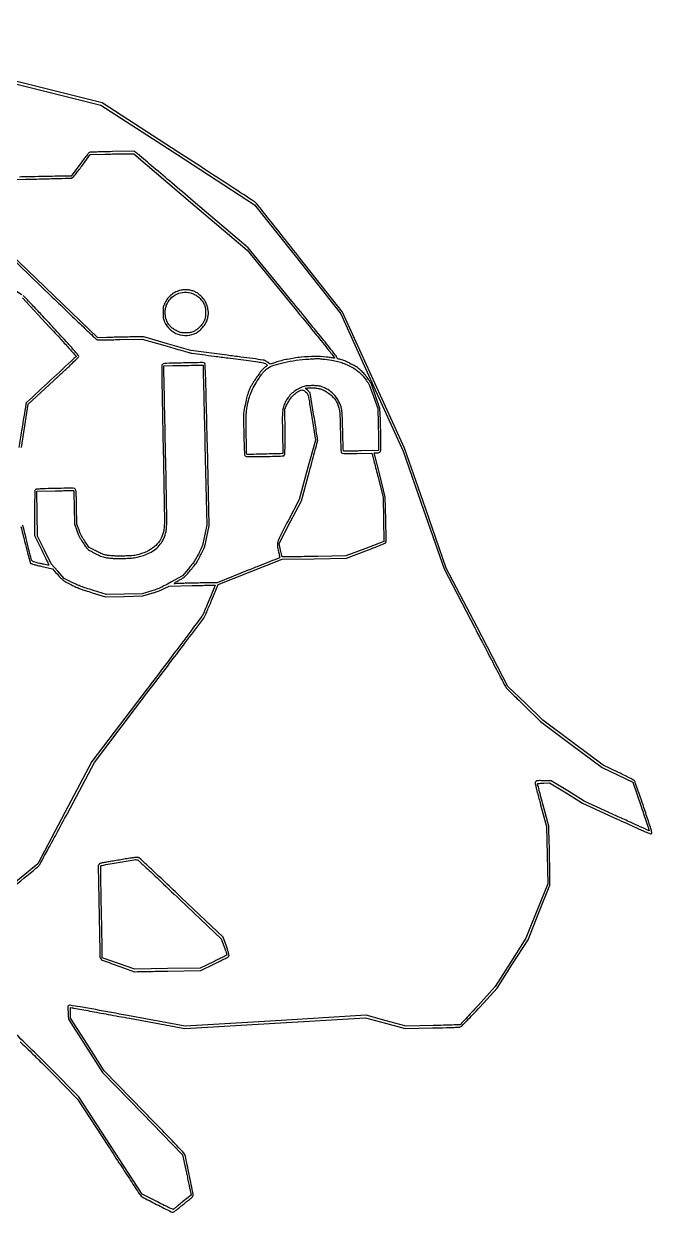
# Model space of a CAD drawing. Extents: x 184 to 3160, y 146 to 2302.
# Drawn here: x 2038 to 3160, y 146 to 2302 of the extents above; entities that cross this region are included whole.
import ezdxf

# ---------------------------------------------------------------- set-up
doc = ezdxf.new("R2010")
doc.units = 0

msp = doc.modelspace()

# ---------------------------------------------------------------- linework, layer by layer
for points in [[(1037.902493, 2115.890229, -0.000001), (1068.935346, 2117.76807, -0.00053)], [(1941.314923, 2215.584842), (2175.5, 2157.191741), (2312.923094, 2068.070227), (2450.346189, 1978.948713), (2527.288326, 1881.341649), (2604.230464, 1783.734585), (2659.97993, 1661.117292), (2715.729397, 1538.5), (2752.448682, 1433), (2789.167966, 1327.5), (2843.727346, 1222.5, 0.000226), (2864.74225, 1182.101245, 0.000365), (2882.659702, 1147.75625, 0.000046), (2898.653445, 1117.160065, 0.028947), (2899.647725, 1115.5, 0.047363), (2900.814559, 1114.092474, 0.000538), (2909.493587, 1105.456847, 0.001653), (2919.56392, 1095.524309, 0.001077), (2931.254362, 1084.119055), (2961.5, 1054.73811), (3016.427713, 1013.619055), (3071.355425, 972.5), (3098.876152, 959.444167), (3126.396879, 946.388334), (3141.137339, 902.9664, -0.000549), (3146.774186, 886.301456, -0.000912), (3151.485528, 872.237398, -0.000037), (3155.713787, 859.535373, -0.283949), (3155.665846, 859.332513, -0.312435), (3155.467142, 859.296407, -0.00002), (3138.485426, 867.001367, -0.000687), (3119.723136, 875.54623, -0.000413), (3097.476946, 885.736887), (3039.5, 912.353214), (3010, 930.553276), (2980.5, 948.753338), (2967, 948.911076, 0.003065), (2958.724385, 948.957031, 0.03177), (2955.325366, 948.738871, 0.087792), (2953.460875, 948.156498, 0.135545), (2952.229989, 947.015932, 0.183061), (2951.792731, 944.765465, 0.013181), (2953.054538, 938.429208, 0.009213), (2955.650595, 927.882786, 0.001254), (2961.542573, 905.936755), (2972.125169, 866.91046), (2973.136336, 815.70523), (2974.147503, 764.5), (2954.752287, 715.888927), (2935.357072, 667.277854), (2907.928536, 624.007377), (2880.5, 580.736899), (2849.621509, 547.11845, 0.000031), (2837.738023, 534.178874, 0.000051), (2827.628437, 523.167225, 0.000006), (2818.621934, 513.35484, 0.003936), (2818.112762, 512.791253, -0.204189), (2817.480036, 512.49252, -0.000268), (2803.536161, 511.96614, -0.002207), (2787.865049, 511.452252, -0.001351), (2769.375333, 510.977621), (2721.268161, 509.872737), (2685.603106, 519.604747), (2649.938051, 529.336758), (2488.074999, 519.673906), (2326.211947, 510.011054), (2223.100378, 529.010506, 0.000469), (2166.158863, 539.447431, 0.003301), (2138.406226, 544.318321, 0.001987), (2120.517713, 547.263298, 0.178275), (2117.925686, 546.75498, 0.074257), (2116.861968, 545.868553, 0.123553), (2116.324188, 544.840499, 0.073134), (2116.185696, 543.307441, 0.013819), (2116.420813, 540.5, -0.008302), (2116.646587, 538.12017, -0.003932), (2116.862504, 535.045919, -0.003896), (2117.038069, 531.825506, -0.005502), (2117.140518, 528.954192), (2117.301973, 522.408384), (2147.901944, 474.717595), (2178.501915, 427.026806), (2250.000958, 353.451493), (2321.5, 279.876181), (2326.721044, 255.188091, 0.000052), (2328.896174, 244.908136, 0.000049), (2331.114222, 234.435847, 0.000049), (2333.079588, 225.165571, 0.000173), (2334.344863, 219.210537), (2336.747637, 207.921074), (2321.623819, 195.647994, -0.001108), (2315.726497, 190.883921, -0.001637), (2310.52905, 186.732187, -0.000735), (2306.077124, 183.210444, -0.031944), (2305.092095, 182.530849, -0.241916), (2303.777004, 182.444781, -0.004692), (2297.384304, 185.289941, -0.008283), (2288.837446, 189.362722, -0.002818), (2276.553942, 195.554357), (2249.423694, 209.421931), (2192.743508, 296.460965), (2136.063322, 383.5), (2085.781661, 434.151958, 0.003131), (2052.508886, 467.252561, 0.003641), (2020.444345, 498.298535, 0.002293)], [(2031.157685, 482.112944, -0.002069), (2051.327995, 462.522307, -0.002049), (2072.395476, 441.72037, -0.002827), (2091.127217, 422.860424), (2133.754435, 379.453251), (2189.127217, 294.446201, 0.000133), (2210.463162, 261.710801, 0.000214), (2228.67487, 233.811225, 0.000032), (2244.851953, 209.055253, 0.013889), (2246, 207.40086, 0.114564), (2249.28722, 204.585443, 0.00132), (2274.998562, 191.282484, 0.001023), (2301.128814, 177.917632, 0.155348), (2304.396394, 177.381915, 0.132213), (2307.080997, 178.544353, 0.001498), (2322.522621, 190.892185, 0.001905), (2337.643707, 203.153349, 0.098885), (2340.025848, 206.048298, 0.174161), (2340.4564, 208.96549, 0.000618), (2333.392313, 243.89142, 0.000561), (2326.220397, 278.92502, 0.197449), (2324.746925, 281.111803, -0.063733), (2324.412062, 281.402714, -0.063989), (2324.161783, 281.768214, -0.070103), (2324.029991, 282.149691, -0.117162), (2324.043703, 282.487264, 0.265527), (2323.907271, 283.032436, 0.000051), (2303.227596, 304.599557, 0.001041), (2280.233034, 328.476373, 0.000628), (2252.879113, 356.690788), (2181.5, 430.130656), (2151.25, 477.304548), (2121, 524.478441), (2121, 533.870063), (2121, 543.261685), (2124.25, 542.726307, -0.004586), (2126.80363, 542.28155, -0.000018), (2155.589173, 536.994534, -0.000093), (2188.236787, 530.990706, -0.000058), (2226.372717, 523.965695), (2325.245434, 505.74046), (2486.960972, 515.402168), (2648.676509, 525.063876), (2684.088255, 515.424043), (2719.5, 505.784209), (2768.047009, 506.740248, 0.001133), (2793.002869, 507.288288, 0.005445), (2807.213072, 507.787453, 0.005425), (2816.498375, 508.315914, 0.104214), (2819.266746, 509.098143, 0.079751), (2821.055011, 510.435778, 0.001169), (2830.236673, 519.960345, 0.003165), (2840.815241, 531.126063, 0.00208), (2852.857984, 544.107287), (2883.776494, 577.714573), (2911.385696, 621.107287), (2938.994898, 664.5), (2958.497449, 713.250958), (2978, 762.001916), (2977.909814, 783.750958, 0.002041), (2977.823319, 794.263228, 0.00089), (2977.62671, 808.217469, 0.000881), (2977.365365, 823.04028, 0.001175), (2977.072702, 836.5), (2976.325777, 867.5), (2966.01076, 905.264538, -0.001572), (2962.094314, 919.782502, -0.002583), (2958.882901, 932.092865, -0.00031), (2956.090772, 943.055287, -0.264463), (2956.230627, 943.56396, -0.169459), (2956.707132, 943.793944, -0.00285), (2959.653767, 944.11414, -0.006965), (2963.120708, 944.422155, -0.004531), (2967.132755, 944.685799), (2977.5, 945.272754), (3007, 927.02487), (3036.5, 908.776985), (3097.394701, 880.818908, 0.000724), (3132.92739, 864.567347, 0.006658), (3148.451342, 857.742478, 0.007135), (3157.776316, 853.94624, 0.297799), (3159.798481, 854.369909, 0.261192), (3160.347875, 856.321355, 0.012406), (3158.525353, 863.135308, 0.008824), (3154.881161, 874.758982, 0.000975), (3146.022368, 901.189494, 0.001029), (3140.074632, 918.701546, 0.001598), (3134.864924, 933.779982, 0.000455), (3130.277444, 946.882936, 0.053308), (3129.503892, 948.508317, 0.131959), (3128.222548, 949.720525, 0.003197), (3120.957898, 953.584981, 0.006408), (3111.967421, 958.148142, 0.00355), (3100.885304, 963.498102), (3073.5, 976.479569), (3019.5, 1016.840827), (2965.5, 1057.202085), (2934.266527, 1087.351042), (2903.033054, 1117.5), (2847.946918, 1223.360518), (2792.860782, 1329.221036), (2755.471881, 1436.360518), (2718.082981, 1543.5), (2662.720163, 1665.092333), (2607.357345, 1786.684665), (2531.039918, 1883.592333, 0.000519), (2501.595034, 1920.901646, 0.000831), (2476.373682, 1952.682558, 0.000139), (2453.99158, 1980.773704, 0.048886), (2452.111245, 1982.709992, 0.031119), (2449.919369, 1984.342436, 0.000052), (2410.3223, 2010.162158, 0.000405), (2365.838232, 2039.110527, 0.000251), (2313.517862, 2073.060782), (2177.535725, 2161.201579), (1943.517862, 2219.637642)], [(1872.790949, 639.634173, 0.00001), (1965.794049, 715.592621, 0.000127), (2054.398421, 787.999149, 0.018704), (2064.357358, 796.783148, 0.077329), (2066.311418, 799.320525, 0.000495), (2080.013063, 824.347211, 0.001896), (2096.048307, 853.971665, 0.001029), (2115.545121, 890.5), (2163.875526, 981.5), (2261.45255, 1110.042398, 0.000358), (2298.994385, 1159.571494, 0.000576), (2330.913487, 1201.846356, 0.000085), (2359.205888, 1239.421152, 0.038323), (2360.892258, 1242.060161, 0.020891), (2362.062813, 1244.481968, 0.001084), (2365.486844, 1252.44067, 0.001717), (2369.506021, 1261.928758, 0.001246), (2373.917718, 1272.517763), (2385.080495, 1299.5), (2442.290247, 1322.183903), (2499.5, 1344.867806), (2557, 1345.91904), (2614.5, 1346.970274), (2648.849061, 1360.012769, 0.001826), (2662.104482, 1365.101376, 0.002855), (2673.471717, 1369.587663, 0.000792), (2683.334988, 1373.563766, 0.100491), (2684.436017, 1374.29316, 0.191669), (2685.097509, 1375.829161, 0.004826), (2685.238726, 1383.563214, 0.006326), (2685.191624, 1395.203979, 0.001281), (2684.793718, 1415.862201), (2683.913524, 1456.193347), (2674.088336, 1495.596673), (2664.263148, 1535), (2668.703003, 1535, 0.080494), (2672.962759, 1535.690238, 0.232357), (2675.035083, 1537.731686, 0.080013), (2675.843875, 1542.263616, 0.005189), (2675.931628, 1555.678571, 0.002794), (2675.85344, 1563.974172, 0.001466), (2675.668279, 1574.290582, 0.001458), (2675.416674, 1584.862105, 0.002241), (2675.131133, 1594.012773), (2674.39901, 1614.525546), (2666.51462, 1637.425533, 0.003014), (2661.725047, 1651.068979, 0.018839), (2658.972316, 1657.934717, 0.032822), (2656.406349, 1662.808508, 0.023384), (2652.936854, 1667.91276, 0.01454), (2646.654084, 1675.797116, 0.024285), (2640.870011, 1682.000121, 0.028556), (2635.326891, 1686.809842, 0.038753), (2629.786664, 1690.440514, 0.005571), (2627.165106, 1691.84389, 0.008395), (2624.847131, 1693.002659, 0.004101), (2622.869009, 1693.930493, 0.164065), (2622.398468, 1693.980152, -0.119817), (2622.095226, 1693.985736, -0.0624), (2621.74213, 1694.127402, -0.05659), (2621.395967, 1694.374137, -0.055678), (2621.111803, 1694.693432, 0.133691), (2619.379918, 1696.119857, 0.007464), (2612.911657, 1698.917703, 0.011689), (2606.428255, 1701.431953, 0.047336), (2602.328732, 1702.487316, -0.028273), (2599.955449, 1703.002832, -0.102389), (2598.588028, 1703.705177, -0.101082), (2597.602299, 1704.897667, -0.027174), (2596.561856, 1707.137011, 0.073582), (2594.791139, 1710.176471, 0.000397), (2573.493954, 1736.772737, 0.001651), (2548.271963, 1768.007194, 0.000888), (2516.975033, 1806.36454), (2438.983818, 1901.604251), (2340.421446, 1985.552126, 0.000279), (2302.374094, 2017.921361, 0.000441), (2269.730907, 2045.611984, 0.000092), (2240.976638, 2069.951041, 0.020559), (2238.179537, 2072.12697), (2234.5, 2074.75394), (2196, 2073.896757, 0.001114), (2181.090836, 2073.53158, 0.001712), (2168.185963, 2073.142506, 0.000552), (2157.012653, 2072.755004, 0.049699), (2155.377745, 2072.532797, 0.159632), (2153.958188, 2071.660514, 0.005542), (2149.766344, 2066.603487, 0.00877), (2144.535423, 2059.912022, 0.00402), (2137.938431, 2051.01301), (2122.621372, 2030), (2111.560686, 2029.994743, 0.004253), (2104.203607, 2029.928668, 0.00028), (2083.001546, 2029.545982, 0.000406), (2057.72944, 2029.055112, 0.000303), (2029.870108, 2028.474429)], [(1957.454694, 2022.751488), (2040.477347, 2024.453979, 0.000939), (2073.710771, 2025.197892, 0.001822), (2100.25619, 2025.938755, 0.000158), (2123.26765, 2026.672176, 0.30709), (2123.83541, 2027.084465, -0.100626), (2124.027123, 2027.398987, -0.120619), (2124.315891, 2027.589311, -0.121617), (2124.658001, 2027.62385, -0.103403), (2125.000087, 2027.499946, 0.378891), (2125.560987, 2027.596679, 0.001373), (2130.077058, 2033.262935, 0.005842), (2135.196727, 2039.880222, 0.003522), (2141.11889, 2047.838335), (2156.408426, 2068.689238), (2182.454213, 2069.342572, -0.001192), (2193.37941, 2069.590556, -0.001081), (2204.6678, 2069.795442, -0.001082), (2214.771499, 2069.935112, -0.003475), (2221.5, 2069.966808), (2234.5, 2069.937711), (2335.698901, 1983.718855), (2436.897803, 1897.5), (2514.341709, 1802.875412, -0.000576), (2558.046997, 1749.348463, -0.003606), (2580.17295, 1721.782825, -0.004285), (2593.066084, 1705.190202, -0.832246), (2592.282492, 1704.325411, 0.096177), (2591.548256, 1704.603298, 0.002173), (2587.827601, 1705.225519, 0.004807), (2583.445899, 1705.895557, 0.003225), (2578.425358, 1706.580942, 0.037317), (2558.060834, 1707.694512, 0.021519), (2533.544834, 1706.147875, 0.021326), (2508.723252, 1702.429974, 0.031148), (2487.33, 1696.885285), (2478.160001, 1693.888377), (2473.33, 1697.194188, 0.007803), (2471.370791, 1698.49071, 0.009237), (2469.478188, 1699.652421, 0.008246), (2467.851409, 1700.574267, 0.056505), (2467, 1700.920435, 0.035423), (2465.786607, 1701.169512, 0.000076), (2446.99375, 1703.654957, 0.000523), (2425.835221, 1706.427507, 0.000325), (2401, 1709.639047), (2336.5, 1717.937223), (2294.5, 1730.364454), (2252.5, 1742.791684), (2227, 1742.399287, 0.001053), (2216.089108, 1742.208395, 0.000854), (2204.388187, 1741.959022, 0.000863), (2193.601077, 1741.69206, 0.00224), (2185.832127, 1741.451538), (2170.164254, 1740.896186), (2091.575883, 1816.736606), (2012.987511, 1892.577027)], [(2034.086355, 1818.069779, 0.000082), (1997.073406, 1839.647625, 0.000483)], [(2010.914866, 1888.515541), (2088.617561, 1813.50777, 0.000832), (2118.565423, 1784.694724, 0.001348), (2144.140301, 1760.302783, 0.000178), (2166.961039, 1738.670172, 0.104089), (2168.516718, 1737.71447, 0.085766), (2170.230862, 1737.416083, 0.001023), (2181.639783, 1737.425341, 0.003044), (2194.849666, 1737.543493, 0.00198), (2210.10659, 1737.833286), (2249.5, 1738.737633), (2290.034385, 1726.937507, 0.000478), (2305.888542, 1722.338566, 0.000681), (2319.973568, 1718.288189, 0.000371), (2331.896595, 1714.886684, 0.010288), (2335.034385, 1714.063411, 0.025359), (2338.385536, 1713.43521, 0.00044), (2356.761757, 1710.963206, 0.001114), (2378.175081, 1708.150375, 0.000742), (2402.729044, 1705.01765, -0.000716), (2439.466507, 1700.33239, -0.006009), (2456.028071, 1697.993438, -0.010029), (2465.629289, 1696.321835, -0.095895), (2469.466666, 1694.77293, -0.012135), (2470.811803, 1693.854429, -0.017632), (2471.948234, 1692.974916, -0.013315), (2472.826202, 1692.204058, -0.203954), (2472.987621, 1691.843805, -0.217019), (2472.821074, 1691.459086, -0.0072), (2471.53729, 1690.332128, -0.012515), (2469.935548, 1689.034184, -0.008249), (2468.03294, 1687.619133, 0.043173), (2465.120278, 1685.119259, 0.024242), (2462.019562, 1681.631696, 0.017013), (2458.283199, 1676.657649, 0.005974), (2453.251313, 1669.275328, 0.002826), (2449.394738, 1663.397643, 0.003656), (2445.926245, 1657.959003, 0.002774), (2443.080165, 1653.367114, 0.032341), (2442.097068, 1651.5, 0.025938), (2438.761317, 1642.851593, 0.01755), (2435.828881, 1632.698197, 0.014531), (2433.130138, 1620.457747, 0.008012), (2430.508277, 1605.35801, 0.04159), (2430.389484, 1603.728374, 0.000516), (2430.508923, 1593.247649, 0.001521), (2430.696535, 1581.120703, 0.000995), (2430.983236, 1567.139152, 0.00139), (2431.471606, 1547.820025, 0.008183), (2431.921732, 1537.693193, 0.009344), (2432.425164, 1531.371833, 0.17352), (2433.268564, 1529.588579, 0.178962), (2435.060687, 1528.764017, 0.013136), (2440.560338, 1528.484503, 0.00924), (2449.781758, 1528.428898, 0.001289), (2468.871134, 1528.71579, 0.001435), (2486.83245, 1529.083593, 0.008379), (2496.27852, 1529.462588, 0.007062), (2502.294726, 1529.890348, 0.389501), (2503, 1530.658352, -0.070175), (2503.072321, 1531.171106, -0.085953), (2503.283272, 1531.605891, -0.100154), (2503.596594, 1531.89658, -0.137941), (2503.964329, 1532, 0.407794), (2504.409059, 1532.435066, 0.000891), (2504.617471, 1542.758772, 0.004185), (2504.745346, 1555.504162, 0.001731), (2504.714329, 1572.75), (2504.5, 1613.5), (2507.370079, 1620.284318, -0.046545), (2511.870745, 1628.656805, -0.039938), (2518.054141, 1636.524539, -0.0414), (2525.080407, 1642.967429, -0.066764), (2532.090664, 1647.037554, -0.080304), (2534.549526, 1647.6196, -0.105682), (2536.826565, 1647.302405, -0.071616), (2539.392646, 1645.927154, -0.020483), (2542.923416, 1643.095655, -0.117917), (2544.910163, 1640.307772, -0.042214), (2546.362407, 1635.61352, -0.013292), (2548.097581, 1626.545575, -0.000808), (2552.523453, 1599.271029), (2559.145382, 1558.042057), (2544.454315, 1504.771029), (2529.763248, 1451.5), (2509.965705, 1413.5, 0.001959), (2495.213886, 1384.912083, 0.043689), (2491.711285, 1376.271817, 0.10432), (2491.084772, 1369.323538, 0.027562), (2493.015765, 1358.278121, -0.004654), (2493.893684, 1354.331348, -0.007445), (2494.561612, 1350.943891, -0.002497), (2495.075415, 1348.034453, -0.260335), (2494.944787, 1347.664658, -0.085337), (2494.540141, 1347.415671, -0.000032), (2478.260754, 1340.889234, -0.000513), (2460.17146, 1333.660075, -0.000312), (2438.772674, 1325.149265), (2383.045348, 1303.025455), (2352.772674, 1302.493365, 0.00094), (2340.559264, 1302.255713, 0.001079), (2328.895723, 1301.98162, 0.00097), (2319.005736, 1301.708638, 0.006216), (2314, 1301.498445, -0.002383), (2308.475264, 1301.224022, -0.060873), (2306.977489, 1301.339173, -0.540558), (2306.78684, 1301.814647, -0.07273), (2307.683738, 1302.767808, -0.026815), (2308.987315, 1303.692508, -0.004813), (2311.52203, 1305.259608, -0.005183), (2314.531148, 1307.037864, -0.004664), (2317.683738, 1308.818093, 0.020887), (2322.30591, 1311.6297, 0.037972), (2325.785589, 1314.353607, 0.028137), (2329.435056, 1318.083786, 0.006892), (2335, 1324.631785, -0.000379), (2338.716679, 1329.122261, -0.000542), (2342.020542, 1333.09903, -0.000291), (2344.823043, 1336.460905, -0.008353), (2345.559292, 1337.313692, 0.053445), (2346.214655, 1338.227604, 0.001761), (2348.414589, 1342.144029, 0.003344), (2350.966601, 1346.797892, 0.002318), (2353.791937, 1352.091512, 0.007783), (2358.270215, 1360.906311, 0.03176), (2360.558626, 1366.457763, 0.026277), (2362.324665, 1372.718129, 0.00417), (2365.035337, 1385.186671), (2369.105386, 1404.690316), (2365.79154, 1549.17774, 0.000294), (2363.894895, 1629.805593, 0.002199), (2362.804466, 1668.047984, 0.000884), (2361.939964, 1692.970974, 0.19583), (2360.988847, 1695.082582, 0.196556), (2357.182887, 1696.570439, 0.00149), (2323.147648, 1695.941302, 0.001517), (2289.148874, 1695.108258, 0.191767), (2285.315295, 1693.458152, 0.199835), (2284.331484, 1691.071053, 0.001456), (2284.473265, 1669.121701, 0.002491), (2284.984419, 1633.513003, 0.000248), (2286.676584, 1548.198995, -0.000216), (2288.504893, 1456.320113, -0.002979), (2288.954107, 1423.064986, -0.006891), (2288.841396, 1404.982143, -0.04746), (2287.824326, 1396.166472, -0.066705), (2282.530487, 1381.339027, -0.082039), (2273.768809, 1369.567445, -0.074749), (2260.980434, 1360.475972, -0.045243), (2243.682621, 1353.599685, -0.020035), (2238.644217, 1352.324535, -0.023652), (2233.790574, 1351.538655, -0.016682), (2227.685876, 1351.050054, -0.004714), (2218.150921, 1350.69636, -0.006418), (2210.234569, 1350.579077, -0.007495), (2202.717411, 1350.676889, -0.008141), (2196.02034, 1350.97365, -0.015492), (2190.650921, 1351.466585, -0.013978), (2184.435272, 1352.409066, -0.036482), (2180.059876, 1353.532673, -0.029039), (2175.361731, 1355.422056, -0.006306), (2167.5, 1359.249201), (2154.5, 1365.781769), (2147.41816, 1376.140884, -0.012244), (2143.926987, 1381.526106, -0.016924), (2141.081459, 1386.532555, -0.0176), (2138.666927, 1391.559251, -0.01514), (2136.479152, 1397), (2132.621984, 1407.5), (2132.012861, 1438.11956, 0.001384), (2131.607762, 1455.995334, 0.011874), (2131.214729, 1463.981818, 0.023265), (2130.671567, 1468.507727, 0.156109), (2129.64786, 1470.494997, 0.165037), (2127.59248, 1471.508916, 0.025729), (2123.013927, 1471.874612, 0.011453), (2114.638013, 1471.919428, 0.001042), (2093.758476, 1471.509349, 0.001695), (2076.738896, 1471.081895, 0.007346), (2066.645777, 1470.64569, 0.00602), (2059.856089, 1470.170159, 0.177694), (2058.312484, 1469.455341, 0.185097), (2057.588993, 1467.832403, 0.005449), (2057.266268, 1460.225387, 0.006584), (2057.053815, 1448.638306, 0.001291), (2057, 1427.803723), (2057, 1387.464589), (2069.892102, 1360.982295, -0.001422), (2074.81182, 1350.802984, -0.002351), (2078.901237, 1342.176046, -0.000239), (2082.507497, 1334.465413, -0.305549), (2082.457694, 1334.148925, -0.259482), (2082.143916, 1334.047073, -0.000817), (2077.911481, 1334.885356, -0.004196), (2073.095804, 1335.889434, -0.002578), (2067.439729, 1337.148925, -0.004422), (2059.716208, 1338.982639, -0.022419), (2055.472705, 1340.234078, -0.039771), (2052.975959, 1341.322532, -0.171289), (2051.898872, 1342.5, -0.038895), (2051.357715, 1344.11209, -0.000169), (2046.900746, 1361.879652, -0.000823), (2041.877556, 1382.074078, -0.000519), (2036.076756, 1405.664774)], [(2035.295448, 1812.5), (2083.783012, 1760.14263, -0.001504), (2102.306662, 1740.019524, -0.002518), (2117.743658, 1722.976465, -0.000259), (2131.382251, 1707.749788, -0.456682), (2131.304802, 1707.14263, 0.040704), (2127.616602, 1704.229694, 0.000137), (2085.622636, 1665.098304, 0.000051), (2042.642799, 1625.017941, 0.113935), (2041.66371, 1623.566026, 0.051638), (2041.366658, 1622.463689, 0.000064), (2037.720917, 1599.85946, 0.000578), (2033.671018, 1574.54256, 0.000356), (2028.959788, 1544.734821)], [(2033.331449, 1544.505745), (2045.558852, 1622.181942), (2090.529426, 1663.695521, 0.001453), (2111.139891, 1682.832873, 0.004579), (2124.808812, 1695.835406, 0.002036), (2134.8564, 1705.649597, 0.166824), (2135.812921, 1707.568266, 0.212535), (2135.146655, 1709.825931, 0.003721), (2126.612914, 1719.689342, 0.005382), (2113.343288, 1734.473794, 0.000953), (2088.122726, 1761.867209, 0.001002), (2069.485701, 1781.951764, 0.001535), (2053.24827, 1799.273269, 0.000507), (2039.13976, 1814.201058, 0.043224), (2036.809805, 1816.270279, 0.027965)], [(2032.500202, 1403.451501, 0.001349), (2039.203433, 1376.586605, 0.003017), (2044.475798, 1356.215273, 0.000886), (2048.885244, 1339.710356, 0.127579), (2049.866491, 1337.983062, 0.121406), (2051.302402, 1337.085297, 0.007583), (2056.116808, 1335.585655, 0.009875), (2062.375107, 1333.873478, 0.005091), (2070.267772, 1331.9661), (2089.035543, 1327.632371), (2095.041546, 1320.874543, 0.00667), (2103.247323, 1311.885986, 0.03773), (2108.026901, 1307.503121, 0.041705), (2113.214079, 1304.07982, 0.009254), (2122.648757, 1299.150366, 0.011095), (2130.915974, 1295.250493, 0.014665), (2138.619641, 1292.090533, 0.012007), (2147.597074, 1288.956045, 0.004675), (2160.148757, 1285.038176), (2183.5, 1277.98827), (2217, 1278.596969), (2250.5, 1279.205669), (2265, 1283.62088, 0.009381), (2271.210591, 1285.640053, 0.007309), (2277.884375, 1288.058919, 0.007398), (2284.038302, 1290.49642, 0.017775), (2288.5, 1292.529014), (2297.5, 1297.021937), (2338.5, 1297.846166, -0.000201), (2354.23175, 1298.156081, -0.000334), (2367.500442, 1298.403251, -0.000009), (2379.51787, 1298.618862, -0.134096), (2379.650441, 1298.585197, -0.377846), (2379.705143, 1298.427038, -0.000017), (2372.51748, 1280.920074, -0.000761), (2365.612575, 1264.176094, -0.001057), (2359.37077, 1249.19492, -0.059308), (2355.969284, 1243.189679, -0.001332), (2336.261909, 1216.526508, -0.002046), (2307.335294, 1177.938297, -0.000468), (2258.114072, 1112.960309), (2159.5, 983.030776), (2111.043507, 891.765388), (2062.587014, 800.5), (1966.263606, 721.5)]]:
    msp.add_lwpolyline(points, format="xyb")
for points in [[(2318.5, 1825.967082, 0.06131), (2309.678739, 1823.01271, 0.055893), (2301.533405, 1817.936471, 0.055608), (2294.677228, 1811.152806, 0.059361), (2289.657294, 1803.164167, 0.017421), (2287.854712, 1798.989488, 0.048457), (2286.985419, 1795.919454, 0.038228), (2286.618325, 1792.35673, 0.007755), (2286.550007, 1786, 0.008074), (2286.675442, 1780.001943, 0.031743), (2287.046409, 1776.32395, 0.042643), (2287.818563, 1773.290079, 0.024189), (2289.235303, 1769.771877, 0.096005), (2299.205683, 1755.882891, 0.106378), (2313.318981, 1747.330622, 0.106253), (2329.714625, 1745.334874, 0.09558), (2346.173184, 1750.088352, 0.069904), (2352.738703, 1754.690085, 0.041679), (2359.159758, 1761.770809, 0.041978), (2364.214095, 1769.667351, 0.082363), (2366.562565, 1776.728061, -0.000834), (2366.769286, 1778.022073, -0.000431), (2367.031854, 1779.639388, -0.000429), (2367.304653, 1781.301642, -0.00065), (2367.54497, 1782.746451, 0.065991), (2367.688017, 1786.91149, 0.026092), (2366.832015, 1792.589453, 0.025695), (2365.281712, 1798.581315, 0.033523), (2363.226124, 1803.856321, 0.052446), (2359.999726, 1809.197514, 0.031462), (2355.15827, 1814.817693, 0.031589), (2349.720202, 1819.720037, 0.058764), (2344.675959, 1822.834135, 0.039199), (2338.365002, 1825.190391, 0.039984), (2331.805261, 1826.513611, 0.040097), (2325.136202, 1826.773633, 0.039902)], [(2339, 1820.264721, -0.054499), (2345.627866, 1817.036578, -0.048076), (2351.711288, 1812.33266, -0.047837), (2356.813026, 1806.526536, -0.052653), (2360.532199, 1800.032396, -0.036248), (2361.483901, 1797.362606, -0.032592), (2362.081223, 1794.486929, -0.024912), (2362.402119, 1790.924195, -0.010004), (2362.5, 1786.032396, -0.009538), (2362.396595, 1780.612299, -0.034045), (2362.02907, 1777.165112, -0.043096), (2361.248263, 1774.234894, -0.022932), (2359.811829, 1770.76421, -0.049969), (2356.546853, 1765.294157, -0.037463), (2351.956558, 1759.984579, -0.037595), (2346.649634, 1755.442641, -0.05179), (2341.236715, 1752.276646, -0.02277), (2337.88994, 1750.939047, -0.038517), (2334.971598, 1750.169912, -0.03292), (2331.667802, 1749.788694, -0.012215), (2326.986979, 1749.673368, -0.012325), (2322.006813, 1749.795136, -0.04034), (2318.743054, 1750.220941, -0.043126), (2315.705519, 1751.149149, -0.015631), (2311.574807, 1752.964298, -0.040361), (2305.706878, 1756.370699, -0.042105), (2300.551105, 1760.632944, -0.043288), (2296.309668, 1765.574473, -0.048366), (2293.158901, 1771, -0.062415), (2291.236507, 1777.110421, -0.038398), (2290.457164, 1784.622405, -0.038316), (2290.836002, 1792.196364, -0.060383), (2292.426743, 1798.5, -0.092111), (2300.008136, 1810.823595, -0.099933), (2311.323168, 1819.184477, -0.100766), (2324.915027, 1822.457547, -0.095238)], [(2576.541536, 1702.440534, -0.009479), (2591.246387, 1700.23868, -0.025991), (2601.490884, 1697.952543, -0.030873), (2610.403493, 1694.867281, -0.018925), (2620.5, 1690.202198, -0.018341), (2629.87485, 1684.990835, -0.041326), (2636.455565, 1680.226565, -0.039116), (2642.375772, 1674.282214, -0.014909), (2649.689744, 1665.151272, -0.02407), (2653.021071, 1660.254729, -0.031507), (2655.550075, 1655.470648, -0.018763), (2658.263027, 1648.790526, -0.003384), (2662.755114, 1636.151272), (2670.285477, 1614.5), (2671.060602, 1588, -0.000812), (2671.363361, 1577.04057, -0.000799), (2671.632161, 1566.024777, -0.000785), (2671.837109, 1556.371595, -0.003064), (2671.917863, 1550.403495), (2672, 1539.30699), (2640.893374, 1538.593455, -0.001979), (2628.921467, 1538.366234, -0.003201), (2618.735328, 1538.278439, -0.00057), (2609.757391, 1538.26876, -0.198847), (2609.143374, 1538.523047, -0.188678), (2608.873693, 1539.139111, -0.000454), (2608.490727, 1549.019816, -0.002797), (2608.130163, 1560.200486, -0.001726), (2607.82506, 1573.353613, 0.002107), (2607.422057, 1590.175308, 0.006605), (2606.954367, 1601.472636, 0.009129), (2606.378381, 1609.366052, 0.03421), (2605.589448, 1614.270541, 0.060552), (2601.08351, 1626.659073, 0.060856), (2593.746752, 1637.58449, 0.060806), (2583.989354, 1646.429813, 0.060272), (2572.362828, 1652.699349, 0.019672), (2568.127513, 1654.172856, 0.038716), (2564.648918, 1654.943728, 0.028884), (2560.488991, 1655.289526, 0.00678), (2553.5, 1655.370761, 0.006735), (2546.435567, 1655.261905, 0.030045), (2542.308409, 1654.893819, 0.04002), (2538.838155, 1654.084862, 0.018776), (2534.5, 1652.518164, 0.042605), (2525.162066, 1647.783345, 0.046088), (2517.022917, 1641.640234, 0.046867), (2510.262192, 1634.213369, 0.047082), (2505.014642, 1625.668235, 0.046375), (2501.866725, 1617.404066, 0.045908), (2500.282413, 1608.673158, 0.023625), (2499.76032, 1595.793101, 0.00358), (2500.118335, 1570.015974, -0.001227), (2500.371926, 1556.378448, -0.002008), (2500.512029, 1544.821544, -0.000225), (2500.590906, 1534.518378, -0.200786), (2500.409668, 1534.076335, -0.192703), (2499.636225, 1533.745073, -0.000072), (2468.3757, 1533.001761, -0.000087), (2437.202371, 1532.270486, -0.153777), (2436.206042, 1532.559017, -0.244276), (2436.082821, 1532.782134, -0.000077), (2435.818596, 1543.240395, -0.001254), (2435.555749, 1554.870417, -0.000758), (2435.299869, 1568.646528, -0.001388), (2434.979511, 1591.079304, -0.011384), (2435.094741, 1601.309253, -0.021539), (2435.673071, 1608.795222, -0.013351), (2436.963699, 1617.519236, -0.019841), (2440.024267, 1631.652872, -0.032861), (2443.845811, 1643.237999, -0.032472), (2449.187476, 1654.317418, -0.01883), (2456.938, 1666.907297, -0.004975), (2462.703527, 1675.345093, -0.023084), (2466.301051, 1680.023403, -0.036854), (2469.436446, 1683.222308, -0.03131), (2473.176108, 1686.119593, -0.069263), (2484.826346, 1691.866267, -0.023975), (2502.931184, 1696.915954, -0.022478), (2524.376351, 1700.798668, -0.019831), (2547, 1702.943141, 0.000312), (2552.319744, 1703.23855, 0.000421), (2557.134076, 1703.512978, 0.000285), (2561.174359, 1703.749007, 0.004558), (2562.541536, 1703.842172, -0.041171), (2563.877283, 1703.835305, -0.003087), (2567.496169, 1703.495545, -0.004253), (2571.812453, 1703.026296, -0.00322)], [(2358.065925, 1691.75, -0.058528), (2358.095601, 1691.540789, -0.000001), (2359.101175, 1649.624716, -0.000065), (2360.202287, 1603.471257, -0.000039), (2361.497605, 1548.69584), (2364.86336, 1405.891681), (2360.917098, 1386.84784, -0.004397), (2358.284461, 1374.682711, -0.026767), (2356.533972, 1368.488952, -0.03141), (2354.236962, 1362.928708, -0.007444), (2349.696573, 1353.978074, -0.009846), (2345.499818, 1346.368921, -0.018489), (2341.766012, 1340.422541, -0.018082), (2337.547293, 1334.682724, -0.008971), (2331.809767, 1327.701583), (2321.197224, 1315.251017), (2300.348612, 1303.781045, -0.004269), (2288.207336, 1297.235861, -0.016349), (2280.485496, 1293.47534, -0.020829), (2273.504989, 1290.696587, -0.010511), (2264.5, 1287.750663), (2249.5, 1283.190255), (2217.5, 1282.679719), (2185.5, 1282.169183), (2162, 1289.208749, -0.004537), (2149.204566, 1293.168565, -0.012506), (2140.287261, 1296.264937, -0.015416), (2132.654169, 1299.402964, -0.010893), (2124.276744, 1303.374157), (2110.053488, 1310.5), (2098.43433, 1323.5), (2086.815171, 1336.5), (2074.39226, 1361.272942), (2061.969348, 1386.045884), (2061.324777, 1426.358116), (2060.680205, 1466.670349), (2093.516676, 1467.325267, -0.001063), (2106.132839, 1467.550055, -0.001745), (2116.814859, 1467.680378, -0.00017), (2126.36279, 1467.760296, -0.201), (2126.718851, 1467.614482, -0.190301), (2126.872845, 1467.259488, -0.000203), (2127.152651, 1458.727477, -0.001868), (2127.426662, 1449.16297, -0.001142), (2127.682075, 1437.874389), (2128.279595, 1408.5), (2132.630474, 1396.156393, 0.010776), (2135.12517, 1389.537387, 0.020644), (2137.456487, 1384.362404, 0.021688), (2140.126024, 1379.566504, 0.013368), (2143.655279, 1374.156393, 0.003613), (2146.337379, 1370.335036, 0.004559), (2148.876427, 1366.84037, 0.003645), (2151.051844, 1363.947235, 0.036222), (2152.057504, 1362.810823, 0.062038), (2153.308217, 1361.859958, 0.004581), (2157.054887, 1359.729876, 0.006314), (2161.592429, 1357.279402, 0.004746), (2166.642901, 1354.694529, 0.006116), (2174.829851, 1350.726367, 0.034333), (2179.363061, 1348.965711, 0.039336), (2183.833775, 1347.950994, 0.009576), (2191.344445, 1347.004154, 0.012109), (2197.593741, 1346.490333, 0.009539), (2204.379227, 1346.22732, 0.008753), (2211.769258, 1346.211373, 0.006706), (2219.844445, 1346.443668, 0.01496), (2232.664504, 1347.369425, 0.03222), (2242.423526, 1349.008699, 0.033791), (2251.599082, 1351.830922, 0.01816), (2262.5, 1356.468968, 0.057811), (2273.06765, 1363.007542, 0.060145), (2281.700736, 1371.715572, 0.059628), (2288.071589, 1382.300117, 0.055155), (2291.970856, 1394.368818, 0.043853), (2293.040337, 1403.65584, 0.008478), (2293.210357, 1420.576786, 0.003225), (2292.789465, 1452.084084, 0.00021), (2290.940765, 1543.471795, -0.000035), (2289.830544, 1597.421067, -0.000056), (2288.891456, 1643.461001, -0.000009), (2288.064419, 1684.267311, -0.003406), (2288.024676, 1687.225229), (2288, 1690.950457), (2304.25, 1691.251794, -0.000943), (2324.139163, 1691.583089, -0.001378), (2341.655989, 1691.793535, -0.000074), (2357.816034, 1691.940759, -0.343064)], [(2570.51391, 1648.530985, -0.048104), (2578.666633, 1644.530945, -0.042035), (2586.309067, 1638.884823, -0.042469), (2592.81925, 1632.111664, -0.052091), (2597.601172, 1624.758932, -0.050489), (2600.429007, 1617.503588, -0.039305), (2602.047024, 1609.188379, -0.020185), (2602.970803, 1596.599572, -0.003256), (2603.619332, 1572.016442, 0.001468), (2604.044344, 1553.378021, 0.007943), (2604.465484, 1543.265063, 0.008265), (2604.943327, 1536.822563, 0.175477), (2605.74377, 1535.113373, 0.174189), (2607.365092, 1534.349132, 0.016309), (2611.838268, 1534.067172, 0.011213), (2619.219753, 1534.008778, 0.001818), (2633.564035, 1534.26917), (2659.964789, 1534.844479), (2660.934021, 1531.172239, -0.003), (2661.608971, 1528.551356, -0.000097), (2664.255727, 1518.00372, -0.000187), (2667.370832, 1505.559687, -0.00013), (2670.880909, 1491.5), (2679.858566, 1455.5), (2680.552851, 1416), (2681.247136, 1376.5), (2647.373568, 1363.790671), (2613.5, 1351.081342), (2563, 1350.036707, -0.000256), (2543.176927, 1349.636822, -0.000356), (2525.406176, 1349.300098, -0.000219), (2510.446727, 1349.033829, -0.004491), (2505.935919, 1348.996036), (2499.371838, 1349), (2496.632972, 1360.956067), (2493.894105, 1372.912134), (2513.853213, 1411.206067), (2533.81232, 1449.5), (2548.40616, 1502.34381, 0.000939), (2554.002003, 1522.755466, 0.00148), (2558.7202, 1540.298132, 0.000343), (2562.800101, 1555.69112, 0.061862), (2563.024309, 1557.34381, 0.040201), (2562.910668, 1558.986117, 0.000371), (2561.083979, 1571.057244, 0.001258), (2558.937143, 1584.938053, 0.000813), (2556.384795, 1601), (2549.720973, 1642.5), (2545.259565, 1646.683618), (2540.798157, 1650.867236), (2544.649078, 1651.326291, -0.034105), (2550.870597, 1651.640518, -0.022488), (2558.022544, 1651.191592, -0.022653), (2564.964885, 1650.121373, -0.040458)], [(2214, 807.956133, -0.000095), (2202.93943, 806.063309, -0.000111), (2192.447592, 804.272264, -0.000098), (2183.577807, 802.76193, -0.000684), (2179.247123, 802.031472, 0.011467), (2176.501372, 801.507214, 0.020436), (2174.274329, 800.932711, 0.017226), (2172.632386, 800.374379, 0.471436), (2172.503354, 799.994574, -0.138002), (2172.602333, 799.649459, -0.130626), (2172.510078, 799.295187, -0.108818), (2172.232052, 798.985335, -0.075379), (2171.811327, 798.770442, 0.328086), (2170.63583, 797.106365, 0.000113), (2172.216776, 715.040316, 0.000129), (2173.834268, 633.135944, 0.254601), (2175.08234, 630.949111, -0.06814), (2175.473269, 630.626697, -0.072983), (2175.752552, 630.217922, -0.081342), (2175.881351, 629.78841, -0.124716), (2175.83541, 629.404623, 0.418314), (2176.140092, 628.731597, 0.000154), (2204.260117, 618.371337, 0.000792), (2230.728243, 608.67651, 0.046226), (2235.705015, 607.367828, 0.04584), (2236.35255, 607.320387, 0.000033), (2253.511149, 607.638693, 0.000388), (2272.64035, 608.009671, 0.000237), (2295.205279, 608.475525), (2353.910558, 609.715393), (2378.705279, 621.621646, 0.00244), (2388.222925, 626.249236, 0.003952), (2396.264899, 630.287247, 0.000778), (2403.288771, 633.897658, 0.231074), (2403.66459, 634.402146, -0.075653), (2403.797516, 634.781414, -0.040797), (2404.065175, 635.1993, -0.03948), (2404.414577, 635.58962, -0.049563), (2404.797157, 635.888197, 0.330917), (2405.054521, 636.555695, 0.004728), (2403.798726, 640.912945, 0.010399), (2402.089462, 646.233235, 0.005521), (2399.763344, 652.753118), (2393.761555, 669.006237), (2318.930081, 740.253118, 0.00065), (2290.187197, 767.547993, 0.00108), (2265.878399, 790.472702, 0.00005), (2243.919395, 811.08781, 0.31143), (2243.411107, 811.16459, -0.134379), (2243.102194, 811.106224, -0.08568), (2242.745843, 811.197731, -0.074848), (2242.397097, 811.422113, -0.065701), (2242.111803, 811.748414, 0.285212), (2241.417821, 812.064919, 0.001578), (2233.884597, 811.07288, 0.005782), (2224.963256, 809.764189, 0.003116)], [(2316.361741, 736.715269), (2390.709573, 665.930539), (2395.821927, 651.81661, -0.003795), (2397.752195, 646.358606, -0.006027), (2399.312568, 641.654551, -0.001842), (2400.593991, 637.577845, -0.216919), (2400.525912, 637.041927, -0.139288), (2400.090078, 636.64363, -0.000437), (2393.339172, 633.275674, -0.002424), (2385.66602, 629.502297, -0.001509), (2376.633868, 625.148507), (2353.150192, 613.91584), (2294.712625, 612.774758), (2236.275059, 611.633676), (2207.137529, 622.019659), (2178, 632.405642), (2178.006888, 637.952821, 0.005092), (2177.970052, 642.07233, 0.00009), (2177.541097, 664.289904, 0.000226), (2177.025043, 690.171987, 0.000151), (2176.411541, 719.82132, -0.000707), (2175.837804, 749.125344, -0.001166), (2175.445771, 773.88906, -0.000076), (2175.148642, 796.153309, -0.202343), (2175.373759, 796.707092, -0.154831), (2176.893809, 797.494925, -0.000259), (2206.475176, 802.586038, -0.000638), (2234.982195, 807.43962, -0.057092), (2239.256955, 807.667704, -0.170562), (2241.881807, 806.562182, -0.001842), (2256.519383, 793.191845, -0.003563), (2277.887089, 773.246016, -0.000683)]]:
    msp.add_lwpolyline(points, format="xyb", close=True)

doc.saveas('drawing.dxf')
